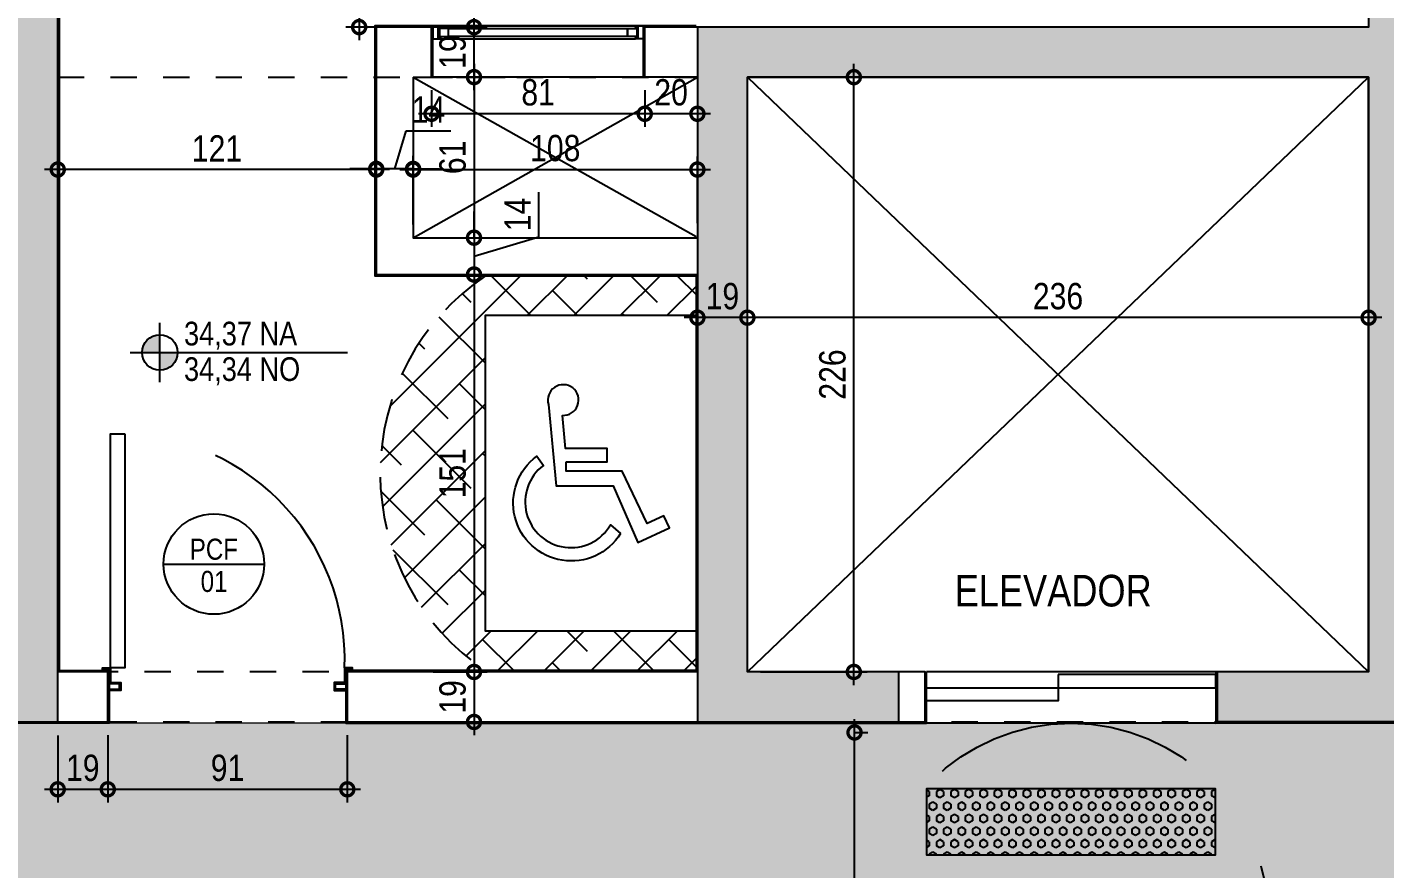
# Model space of a CAD drawing. Header units: metres. Extents: x -41 to 570, y -54 to 184.
# Drawn here: x -5.1 to 0.06, y -3.01 to 0.19 of the extents above; entities that cross this region are included whole.
import ezdxf
from ezdxf.enums import TextEntityAlignment as Align

# ---------------------------------------------------------------- set-up
doc = ezdxf.new("R2010")
doc.units = ezdxf.units.M
doc.linetypes.add('CIRCULAÇAO VERTICAL EMBASAMENTO$0$DASHEDX2', pattern=[1.5, 1, -0.5])
doc.linetypes.add('DASHEDX2', pattern=[1.5, 1, -0.5])
for name, color, linetype in [('1', 232, 'DASHEDX2'), ('4', 2, 'Continuous'), ('ARQ-DIM', 2, 'Continuous'), ('ARQ-SIM', 1, 'Continuous'), ('ARQ-TXT', 2, 'Continuous'), ('CIRCULAÇAO VERTICAL EMBASAMENTO$0$ARQ-ALV ACAB', 4, 'Continuous'), ('CIRCULAÇAO VERTICAL EMBASAMENTO$0$ARQ-ALV OSSO', 5, 'Continuous'), ('CIRCULAÇAO VERTICAL EMBASAMENTO$0$ARQ-AUX1', 1, 'Continuous'), ('CIRCULAÇAO VERTICAL EMBASAMENTO$0$ARQ-CAX @ 1', 1, 'Continuous'), ('CIRCULAÇAO VERTICAL EMBASAMENTO$0$ARQ-HTC', 251, 'Continuous'), ('CIRCULAÇAO VERTICAL EMBASAMENTO$0$ARQ-PRJ', 7, 'CIRCULAÇAO VERTICAL EMBASAMENTO$0$DASHEDX2'), ('CIRCULAÇAO VERTICAL EMBASAMENTO$0$ARQ-SIM', 1, 'Continuous'), ('PUC$0$ARQ-ALV ACAB', 4, 'Continuous')]:
    doc.layers.add(name, color=color, linetype=linetype)
doc.layers.add('CIRCULAÇAO VERTICAL EMBASAMENTO$0$ARQ-FORRO', color=9, linetype='Continuous', lineweight=5)
doc.layers.add('PUC$0$ARQ-FORRO', color=9, linetype='Continuous', lineweight=5)
doc.styles.add('Adesa', font='ARIALN.TTF')
doc.dimstyles.new('ADESA 1-0050', dxfattribs={"dimtxt": 0.1, "dimasz": 0.1, "dimexe": 0.05, "dimexo": 0.05, "dimgap": 0.03, "dimtad": 1, "dimdec": 1, "dimlfac": 100, "dimzin": 12, "dimtxsty": 'Adesa', "dimblk": 'DOTSMALL', "dimcen": 1, "dimdle": 0.05, "dimclrd": 1, "dimclre": 1, "dimclrt": 256, "dimazin": 3, "dimtm": 1e-09, "dimtfac": 1, "dimtdec": 1, "dimtmove": 1, "dimatfit": 0, "dimldrblk": 'DOTSMALL', "dimfxl": 0.8, "dimtvp": 2, "dimtolj": 1, "dimtzin": 0, "dimarcsym": 0})

# ---------------------------------------------------------------- blocks, each defined once
blk = doc.blocks.new('PUC$0$forro area comum')
at = {"layer": 'PUC$0$ARQ-FORRO'}
h = blk.add_hatch(color=256, dxfattribs=at)
h.dxf.hatch_style = 1
h.paths.add_polyline_path([(11.6882, 2.455), (11.6882, 2.0562), (14.5982, 2.0547), (14.5982, 2.455), (22.4606, 2.455), (22.4606, 2.0562), (25.295, 2.056), (25.295, 2.4552), (26.4562, 2.4546), (26.4563, 3.9549), (5.17, 3.9599), (5.0963, 3.9584), (3.8246, 3.96), (3.825, 9.24), (2.3202, 9.2404), (2.3201, 3.955), (-1.06, 3.955), (-1.06, 4.3049), (-0.355, 4.305), (-0.355, 4.5591), (-0.2032, 4.5606), (-0.2032, 8.4256), (-4.865, 8.4256), (-4.865, 4.9649), (-4.6551, 4.9649), (-4.655, 4.1049), (-3.945, 4.1049), (-3.945, 3.9549), (-11.1863, 3.9549), (-11.1863, 2.455), (-10.025, 2.455), (-10.025, 2.0558), (-7.1264, 2.0558), (-7.1264, 2.455)])
at = {"layer": 'PUC$0$ARQ-FORRO', "elevation": 0}
blk.add_lwpolyline([(5.0963, 3.9584), (3.8246, 3.96), (3.825, 9.24), (2.3202, 9.2404), (2.3201, 3.955), (-1.06, 3.955), (-1.06, 4.3049), (-0.355, 4.305), (-0.355, 4.5591), (-0.2032, 4.5606), (-0.2032, 8.4256), (-4.865, 8.4256), (-4.865, 4.9649), (-4.6551, 4.9649), (-4.655, 4.1049), (-3.945, 4.1049), (-3.945, 3.9549), (-11.1863, 3.9549), (-11.1863, 2.455), (-10.025, 2.455), (-10.025, 2.0558), (-7.1264, 2.0558), (-7.1264, 2.455), (11.6882, 2.455)], dxfattribs=at)
blk = doc.blocks.new('*U2135')
at = {"layer": 'CIRCULAÇAO VERTICAL EMBASAMENTO$0$ARQ-HTC'}
h = blk.add_hatch(dxfattribs=at)
h.set_pattern_fill('ANSI38', color=256, angle=90)
h.set_pattern_definition([(135, (28.00371, -133.90091), (-0.08838835, -0.08838835), []), (225, (28.00371, -133.90091), (-0.08838835, -0.26516504), [0.3125, -0.1875])])
h.paths.add_polyline_path([(-0.15, 0.8), (-0.15, 0), (0, 0), (0, 0.8), (1.2, 0.8), (1.2, 0), (1.35, 0), (1.35, 0.8, 0.533333)])
at = {"color": 7, "linetype": 'CIRCULAÇAO VERTICAL EMBASAMENTO$0$DASHEDX2', "ltscale": 0.2}
blk.add_lwpolyline([(1.35, 0.8), (1.35, 0), (-0.15, 0), (-0.15, 0.8, -0.533333)], format="xyb", close=True, dxfattribs=at)
at = {"flags": 128}
blk.add_lwpolyline([(0, 0), (0, 0.8), (1.2, 0.8), (1.2, 0)], close=True, dxfattribs=at)
for points in [[(0.3708, 0.2869, -1.21092), (0.6645, 0.605), (0.63, 0.5799, 1.220785), (0.4034, 0.3251)], [(0.6428, 0.493), (0.6428, 0.3378), (0.6946, 0.3378), (0.6946, 0.4964), (0.8198, 0.5078, 3.158623), (0.8613, 0.5607), (0.5527, 0.5315), (0.5527, 0.3144), (0.3374, 0.2209), (0.3925, 0.1007), (0.4376, 0.1222), (0.4087, 0.1854), (0.6078, 0.281), (0.6078, 0.493)]]:
    blk.add_lwpolyline(points, format="xyb", close=True, dxfattribs=at)
blk = doc.blocks.new('*U2136')
for points in [[(-0.91, -0.09), (-0.915, -0.09), (-0.915, -0.1), (-0.885, -0.1), (-0.885, -0.045), (-0.845, -0.045), (-0.845, -0.015), (-0.89, -0.015), (-0.89, -0.02), (-0.85, -0.02), (-0.85, -0.04), (-0.89, -0.04), (-0.89, -0.095), (-0.91, -0.095), (-0.91, -0.09)], [(0.03, -0.09), (0.035, -0.09), (0.035, -0.1), (0.005, -0.1), (0.005, -0.045), (-0.035, -0.045), (-0.035, -0.015), (0.01, -0.015), (0.01, -0.02), (-0.03, -0.02), (-0.03, -0.04), (0.01, -0.04), (0.01, -0.095), (0.03, -0.095), (0.03, -0.09)]]:
    blk.add_lwpolyline(points)
blk.add_lwpolyline([(-0.05, -0.99), (-0.05, -0.1), (0.005, -0.1), (0.005, -0.99)], close=True)
at = {"layer": 'CIRCULAÇAO VERTICAL EMBASAMENTO$0$ARQ-PRJ'}
blk.add_arc((-0.026, -0.131), 0.8596, 177.9345, 272.0655, dxfattribs=at)
blk = doc.blocks.new('*U2145')
at = {"layer": 'CIRCULAÇAO VERTICAL EMBASAMENTO$0$ARQ-HTC'}
h = blk.add_hatch(dxfattribs=at)
h.set_pattern_fill('HEX', color=256, scale=0.5)
h.set_pattern_definition([(0, (0, 10.2387), (0, 2.7496307), [1.5875, -3.175]), (120, (0, 10.2387), (-2.38125, -1.3748153), [1.5875, -3.175]), (60, (1.5875, 10.2387), (-2.38125, 1.3748153), [1.5875, -3.175])])
h.paths.add_polyline_path([(1521.89, 743.99), (1546.89, 743.99), (1546.89, 753.99), (1546.89, 853.75), (1521.89, 853.75)])
at = {"color": 252}
blk.add_lwpolyline([(1546.89, 753.99), (1546.89, 743.99), (1521.89, 743.99), (1521.89, 853.75), (1546.89, 853.75), (1546.89, 753.99)], dxfattribs=at)
blk = doc.blocks.new('*U2147')
at = {"color": 0, "linetype": 'ByBlock', "ltscale": 0.5}
for points in [[(0.02, -0.045), (0.02, -0.045), (0.02, -0.045), (0.02, -0.045), (0.02, -0.045), (0.02, -0.045), (0.02, -0.045), (0.02, -0.045), (0.02, -0.045), (0.03, -0.045), (0.03, -0.05), (0, -0.05), (0, 0), (0.03, 0), (0.03, -0.005), (0.02, -0.005), (0.02, -0.045)], [(0.78, -0.045), (0.78, -0.045), (0.78, -0.045), (0.78, -0.045), (0.78, -0.045), (0.78, -0.045), (0.78, -0.045), (0.78, -0.045), (0.78, -0.045), (0.77, -0.045), (0.77, -0.05), (0.8, -0.05), (0.8, 0), (0.77, 0), (0.77, -0.005), (0.78, -0.005), (0.78, -0.045)], [(0.025, -0.01), (0.06, -0.01), (0.06, -0.04), (0.025, -0.04)], [(0.775, -0.01), (0.74, -0.01), (0.74, -0.04), (0.775, -0.04)]]:
    blk.add_lwpolyline(points, close=True, dxfattribs=at)
at = {"color": 8, "linetype": 'ByBlock', "ltscale": 0.5}
for points in [[(0.77, 0), (0.03, 0)], [(0.77, -0.05), (0.03, -0.05)]]:
    blk.add_lwpolyline(points, dxfattribs=at)
at = {"color": 7, "linetype": 'ByBlock', "ltscale": 0.5}
blk.add_lwpolyline([(0.74, -0.01), (0.74, -0.04), (0.06, -0.04), (0.06, -0.01)], close=True, dxfattribs=at)
blk = doc.blocks.new('CIRCULAÇAO VERTICAL EMBASAMENTO')
at = {"layer": 'CIRCULAÇAO VERTICAL EMBASAMENTO$0$ARQ-FORRO'}
h = blk.add_hatch(color=256, dxfattribs=at)
h.dxf.hatch_style = 1
h.paths.add_polyline_path([(-0.3501, 2.452), (5.5549, 2.4551), (5.555, 3.9601), (4.98, 3.96), (4.98, 4.4652), (3.8253, 4.4654), (3.8249, 9.235), (2.3249, 9.2351), (2.3249, 3.955), (-0.3501, 3.955)])
at = {"color": 7}
blk.add_lwpolyline([(2.7549, -0.0001), (3.5549, -0.0001)], dxfattribs=at)
at = {"layer": 'CIRCULAÇAO VERTICAL EMBASAMENTO$0$ARQ-ALV ACAB', "elevation": 0}
for points in [[(0.58, 2.26), (0.58, 2.455), (-0.35, 2.452)], [(2.5549, -0.195), (3.7749, -0.195), (3.775, 0.755), (2.555, 0.755), (2.555, 2.255), (3.885, 2.255), (3.8849, 2.455), (1.6799, 2.455), (1.6799, 2.26)], [(4.975, -2.1163), (4.9749, 2.255), (4.785, 2.255), (4.7849, 2.455), (5.2749, 2.455)], [(2.7499, -0.0001), (2.7549, -0.0001), (2.7549, -0.195)], [(3.5599, 0), (3.5549, 0), (3.5549, -0.195)]]:
    blk.add_lwpolyline(points, dxfattribs=at)
at = {"layer": 'CIRCULAÇAO VERTICAL EMBASAMENTO$0$ARQ-ALV OSSO', "elevation": 0}
for points in [[(-0.275, 2.45), (0.575, 2.45)], [(-0.075, -3), (5.17, -3), (5.1699, 2.45), (4.7899, 2.45), (4.79, 2.26), (4.98, 2.26), (4.98, -2.81), (0, -2.81), (0, -0.19), (2.5499, -0.19), (2.55, 2.26)], [(0.575, 2.45), (0.575, 2.26)], [(2.55, 2.26), (3.88, 2.26), (3.8799, 2.45), (2.6249, 2.45), (1.6849, 2.45), (1.6849, 2.26), (2.36, 2.26)], [(0, 2.26), (0, 0)], [(0, 2.26), (0.575, 2.26)], [(2.36, 2.26), (2.36, 0)], [(3.5599, -0.19), (3.7699, -0.19), (3.77, 0.75), (2.55, 0.75)], [(3.6299, 0), (3.63, 0.61), (2.55, 0.61)], [(0, 0), (2.36, 0)], [(2.7499, 0), (2.7499, -0.19)], [(3.5599, 0), (3.5599, -0.19)], [(2.5499, -0.19), (2.7499, -0.19)]]:
    blk.add_lwpolyline(points, dxfattribs=at)
at = {"layer": 'CIRCULAÇAO VERTICAL EMBASAMENTO$0$ARQ-ALV OSSO'}
for points in [[(2.5499, -0.0001), (2.7549, -0.0001)], [(3.6299, 0), (3.5599, 0)]]:
    blk.add_lwpolyline(points, dxfattribs=at)
at = {"layer": 'CIRCULAÇAO VERTICAL EMBASAMENTO$0$ARQ-AUX1'}
for p, q in [((0.58, 2.455, 0), (1.6799, 2.455, 0)), ((0.58, 2.26, 0), (1.6799, 2.26, 0))]:
    blk.add_line(p, q, dxfattribs=at)
at = {"layer": 'CIRCULAÇAO VERTICAL EMBASAMENTO$0$ARQ-AUX1', "elevation": 0}
for points in [[(1.18, 2.32), (1.18, 2.37), (1.6799, 2.37), (1.6798, 2.32)], [(1.18, 2.27), (1.18, 2.32), (0.58, 2.3199), (0.58, 2.2699)]]:
    blk.add_lwpolyline(points, close=True, dxfattribs=at)
at = {"layer": 'CIRCULAÇAO VERTICAL EMBASAMENTO$0$ARQ-FORRO', "elevation": 0}
blk.add_lwpolyline([(-0.3501, 2.452), (5.5549, 2.4551), (5.555, 3.9601), (4.98, 3.96), (4.98, 4.4652), (3.8253, 4.4654), (3.8249, 9.235), (2.3249, 9.2351), (2.3249, 3.955), (-0.3501, 3.955)], close=True, dxfattribs=at)
at = {"layer": 'CIRCULAÇAO VERTICAL EMBASAMENTO$0$ARQ-PRJ'}
blk.add_circle((1.13, 3.205, 0), 0.75, dxfattribs=at)
at = {"layer": 'CIRCULAÇAO VERTICAL EMBASAMENTO$0$ARQ-SIM', "elevation": 0}
for points in [[(2.36, 2.26), (0, 0)], [(2.36, 0), (0, 2.26)], [(3.63, 0.61), (2.5499, 0)], [(3.6299, 0), (2.555, 0.605)]]:
    blk.add_lwpolyline(points, dxfattribs=at)
at = {"color": 252, "xscale": -0.01000000000000001, "yscale": 0.01000000000000001, "zscale": 0.01000000000000001, "rotation": 270}
blk.add_blockref('*U2145', (-6.8577, -12.5142, 0), dxfattribs=at)
at = {"layer": 'CIRCULAÇAO VERTICAL EMBASAMENTO$0$ARQ-CAX @ 1'}
for name, p in [('*U2136', (4.775, 2.345, 0)), ('*U2147', (2.7549, -0.145, 0))]:
    blk.add_blockref(name, p, dxfattribs=at)
at = {"layer": 'CIRCULAÇAO VERTICAL EMBASAMENTO$0$ARQ-SIM', "rotation": 270.0000000647859}
blk.add_blockref('*U2135', (2.555, 2.105, 0), dxfattribs=at)
blk = doc.blocks.new('PUC')
at = {"layer": 'PUC$0$ARQ-ALV ACAB'}
blk.add_lwpolyline([(-4.6665, 2.455), (0.575, 2.455), (0.575, 2.4501)], dxfattribs=at)
blk.add_blockref('CIRCULAÇAO VERTICAL EMBASAMENTO', (0, 0), dxfattribs=at)
at = {"layer": 'PUC$0$ARQ-FORRO'}
blk.add_blockref('PUC$0$forro area comum', (0, 0), dxfattribs=at)
blk = doc.blocks.new('NipAcOs')
at = {"layer": 'ARQ-SIM'}
h = blk.add_hatch(color=256, dxfattribs=at)
h.dxf.hatch_style = 1
h.paths.add_polyline_path([(0, 0.15, 0.414214), (-0.15, 0), (0, 0)])
h.paths.add_polyline_path([(0.15, 0), (0, 0), (0, -0.15, 0.414214)])
for p, q in [((0, -0.25), (0, 0.25)), ((-0.25, 0), (0.15, 0)), ((0.15, 0), (1.583, 0))]:
    blk.add_line(p, q, dxfattribs=at)
blk.add_circle((0, 0), 0.15, dxfattribs=at)
at = {"style": 'Adesa'}
for p in [(0.204, 0.06), (0.204, -0.24)]:
    blk.add_attdef('000,00', p, '', height=0.2, dxfattribs=at)
blk = doc.blocks.new('TIPO COTA$0$Chamada_planta')
at = {"layer": 'ARQ-SIM'}
blk.add_line((-1.273, 0), (1.273, 0), dxfattribs=at)
blk.add_circle((0, 0), 1.273, dxfattribs=at)
at = {"layer": 'ARQ-SIM', "color": 2, "style": 'Adesa'}
for tag, p in [('NUMERO', (0, 0.234)), ('C.D.', (0, -0.272))]:
    blk.add_attdef(tag, text='', height=0.5, dxfattribs=at).set_placement(p, align=Align.MIDDLE_CENTER)
blk = doc.blocks.new('_DotSmall')
at = {"color": 0, "linetype": 'ByBlock', "const_width": 0.5}
blk.add_lwpolyline([(-0.0625, 0, 1), (0.0625, 0, 1)], format="xyb", close=True, dxfattribs=at)
blk = doc.blocks.new('*D1740')
at = {"layer": 'ARQ-DIM', "color": 1, "lineweight": -2, "transparency": 16777216}
for p, q in [((-1.953, -4.01), (-1.953, -2.44)), ((-1.9508, -2.49), (-1.903, -2.49)), ((-1.9508, -3.96), (-1.903, -3.96))]:
    blk.add_line(p, q, dxfattribs=at)
at = {"layer": 'Defpoints', "color": 0, "transparency": 16777216}
for p in [(-2.0008, -2.49, 0), (-1.953, -2.49), (-2.0008, -3.96, 0)]:
    blk.add_point(p, dxfattribs=at)
at = {"layer": 'ARQ-DIM', "color": 1, "lineweight": -2, "transparency": 16777216, "xscale": 0.1, "yscale": 0.1, "zscale": 0.1}
for p, rotation in [((-1.953, -2.49), 90), ((-1.953, -3.96), 270)]:
    blk.add_blockref('_DotSmall', p, dxfattribs=dict(at, rotation=rotation))
at = {"layer": 'ARQ-DIM', "transparency": 16777216, "insert": (-2.0332, -3.225), "char_height": 0.1, "attachment_point": 5, "rotation": 90, "style": 'Adesa'}
blk.add_mtext('\\A1;147', dxfattribs=at)
blk = doc.blocks.new('*D1761')
at = {"layer": 'ARQ-DIM', "color": 1, "lineweight": -2, "transparency": 16777216}
for p, q in [((-3.8349, 1.46), (-3.8349, 0.1401)), ((-3.2118, 1.41), (-3.8849, 1.41)), ((-3.365, 0.1901), (-3.8849, 0.1901))]:
    blk.add_line(p, q, dxfattribs=at)
at = {"layer": 'Defpoints', "color": 0, "transparency": 16777216}
for p in [(-3.1618, 1.41), (-3.8349, 0.1901), (-3.315, 0.1901, 0)]:
    blk.add_point(p, dxfattribs=at)
at = {"layer": 'ARQ-DIM', "color": 1, "lineweight": -2, "transparency": 16777216, "xscale": 0.1, "yscale": 0.1, "zscale": 0.1}
for p, rotation in [((-3.8349, 1.41), 90), ((-3.8349, 0.1901), 270)]:
    blk.add_blockref('_DotSmall', p, dxfattribs=dict(at, rotation=rotation))
at = {"layer": 'ARQ-DIM', "transparency": 16777216, "insert": (-3.9151, 0.8), "char_height": 0.1, "attachment_point": 5, "rotation": 90, "style": 'Adesa'}
blk.add_mtext('\\A1;122', dxfattribs=at)
blk = doc.blocks.new('*D1762')
at = {"layer": 'ARQ-DIM', "color": 1, "lineweight": -2, "transparency": 16777216}
for p, q in [((-1.9556, -2.31), (-1.9556, 0.05)), ((-2.31, 0), (-1.9056, 0)), ((-2.31, -2.26), (-1.9056, -2.26))]:
    blk.add_line(p, q, dxfattribs=at)
at = {"layer": 'Defpoints', "color": 0, "transparency": 16777216}
for p in [(-2.36, 0, 0), (-1.9556, 0), (-2.36, -2.26, 0)]:
    blk.add_point(p, dxfattribs=at)
at = {"layer": 'ARQ-DIM', "color": 1, "lineweight": -2, "transparency": 16777216, "xscale": 0.1, "yscale": 0.1, "zscale": 0.1}
for p, rotation in [((-1.9556, 0), 90), ((-1.9556, -2.26), 270)]:
    blk.add_blockref('_DotSmall', p, dxfattribs=dict(at, rotation=rotation))
at = {"layer": 'ARQ-DIM', "transparency": 16777216, "insert": (-2.0366, -1.13), "char_height": 0.1, "attachment_point": 5, "rotation": 90, "style": 'Adesa'}
blk.add_mtext('\\A1;226', dxfattribs=at)
blk = doc.blocks.new('*D1763')
at = {"layer": 'ARQ-DIM', "color": 1, "lineweight": -2, "transparency": 16777216}
for p, q in [((-2.36, -1.1199), (-2.36, -0.8638)), ((0, -1.0449), (0, -0.8638)), ((0.05, -0.9138), (-2.41, -0.9138))]:
    blk.add_line(p, q, dxfattribs=at)
at = {"layer": 'Defpoints', "color": 0, "transparency": 16777216}
for p in [(-2.36, -0.9138), (0, -1.0949), (-2.36, -1.1699)]:
    blk.add_point(p, dxfattribs=at)
at = {"layer": 'ARQ-DIM', "color": 1, "lineweight": -2, "transparency": 16777216, "xscale": 0.1, "yscale": 0.1, "zscale": 0.1, "rotation": 180}
blk.add_blockref('_DotSmall', (-2.36, -0.9138), dxfattribs=at)
at = {"layer": 'ARQ-DIM', "color": 1, "lineweight": -2, "transparency": 16777216, "xscale": 0.1, "yscale": 0.1, "zscale": 0.1}
blk.add_blockref('_DotSmall', (0, -0.9138), dxfattribs=at)
at = {"layer": 'ARQ-DIM', "transparency": 16777216, "insert": (-1.18, -0.8327), "char_height": 0.1, "attachment_point": 5, "style": 'Adesa'}
blk.add_mtext('\\A1;236', dxfattribs=at)
blk = doc.blocks.new('*D1764')
at = {"layer": 'ARQ-DIM', "color": 1, "lineweight": -2, "transparency": 16777216}
for p, q in [((-2.5499, -0.9699), (-2.5499, -0.8638)), ((-2.36, -0.8767), (-2.36, -0.8638)), ((-2.31, -0.9138), (-2.5999, -0.9138))]:
    blk.add_line(p, q, dxfattribs=at)
at = {"layer": 'Defpoints', "color": 0, "transparency": 16777216}
for p in [(-2.5499, -0.9138), (-2.36, -0.9267), (-2.5499, -1.0199, 0)]:
    blk.add_point(p, dxfattribs=at)
at = {"layer": 'ARQ-DIM', "color": 1, "lineweight": -2, "transparency": 16777216, "xscale": 0.1, "yscale": 0.1, "zscale": 0.1, "rotation": 180}
blk.add_blockref('_DotSmall', (-2.5499, -0.9138), dxfattribs=at)
at = {"layer": 'ARQ-DIM', "color": 1, "lineweight": -2, "transparency": 16777216, "xscale": 0.1, "yscale": 0.1, "zscale": 0.1}
blk.add_blockref('_DotSmall', (-2.36, -0.9138), dxfattribs=at)
at = {"layer": 'ARQ-DIM', "transparency": 16777216, "insert": (-2.455, -0.8327), "char_height": 0.1, "attachment_point": 5, "style": 'Adesa'}
blk.add_mtext('\\A1;19', dxfattribs=at)
blk = doc.blocks.new('*D1765')
at = {"layer": 'ARQ-DIM', "color": 1, "lineweight": -2, "transparency": 16777216}
for p, q in [((-3.3986, -0.0498), (-3.3986, 0.24)), ((-3.4655, 0.19), (-3.3486, 0.19)), ((-3.4655, 0.0002), (-3.3486, 0.0002))]:
    blk.add_line(p, q, dxfattribs=at)
at = {"layer": 'Defpoints', "color": 0, "transparency": 16777216}
for p in [(-3.5155, 0.19, 0), (-3.3986, 0.19), (-3.5155, 0.0002, 0)]:
    blk.add_point(p, dxfattribs=at)
at = {"layer": 'ARQ-DIM', "color": 1, "lineweight": -2, "transparency": 16777216, "xscale": 0.1, "yscale": 0.1, "zscale": 0.1}
for p, rotation in [((-3.3986, 0.19), 90), ((-3.3986, 0.0002), 270)]:
    blk.add_blockref('_DotSmall', p, dxfattribs=dict(at, rotation=rotation))
at = {"layer": 'ARQ-DIM', "transparency": 16777216, "insert": (-3.4796, 0.0951), "char_height": 0.1, "attachment_point": 5, "rotation": 90, "style": 'Adesa'}
blk.add_mtext('\\A1;19', dxfattribs=at)
blk = doc.blocks.new('*D1766')
at = {"layer": 'ARQ-DIM', "color": 1, "lineweight": -2, "transparency": 16777216}
for p, q in [((-4.98, -2.5013), (-4.98, -2.756)), ((-4.7899, -2.5), (-4.7899, -2.756)), ((-5.03, -2.706), (-4.7399, -2.706))]:
    blk.add_line(p, q, dxfattribs=at)
at = {"layer": 'Defpoints', "color": 0, "transparency": 16777216}
for p in [(-4.98, -2.4513, 0), (-4.7899, -2.45, 0), (-4.7899, -2.706)]:
    blk.add_point(p, dxfattribs=at)
at = {"layer": 'ARQ-DIM', "color": 1, "lineweight": -2, "transparency": 16777216, "xscale": 0.1, "yscale": 0.1, "zscale": 0.1, "rotation": 180}
blk.add_blockref('_DotSmall', (-4.98, -2.706), dxfattribs=at)
at = {"layer": 'ARQ-DIM', "color": 1, "lineweight": -2, "transparency": 16777216, "xscale": 0.1, "yscale": 0.1, "zscale": 0.1}
blk.add_blockref('_DotSmall', (-4.7899, -2.706), dxfattribs=at)
at = {"layer": 'ARQ-DIM', "transparency": 16777216, "insert": (-4.8849, -2.625), "char_height": 0.1, "attachment_point": 5, "style": 'Adesa'}
blk.add_mtext('\\A1;19', dxfattribs=at)
blk = doc.blocks.new('*D1767')
at = {"layer": 'ARQ-DIM', "color": 1, "lineweight": -2, "transparency": 16777216}
for p, q in [((-4.7899, -2.5), (-4.7899, -2.756)), ((-3.8799, -2.5), (-3.8799, -2.756)), ((-4.8399, -2.706), (-3.8299, -2.706))]:
    blk.add_line(p, q, dxfattribs=at)
at = {"layer": 'Defpoints', "color": 0, "transparency": 16777216}
for p in [(-4.7899, -2.45, 0), (-3.8799, -2.45, 0), (-3.8799, -2.706)]:
    blk.add_point(p, dxfattribs=at)
at = {"layer": 'ARQ-DIM', "color": 1, "lineweight": -2, "transparency": 16777216, "xscale": 0.1, "yscale": 0.1, "zscale": 0.1, "rotation": 180}
blk.add_blockref('_DotSmall', (-4.7899, -2.706), dxfattribs=at)
at = {"layer": 'ARQ-DIM', "color": 1, "lineweight": -2, "transparency": 16777216, "xscale": 0.1, "yscale": 0.1, "zscale": 0.1}
blk.add_blockref('_DotSmall', (-3.8799, -2.706), dxfattribs=at)
at = {"layer": 'ARQ-DIM', "transparency": 16777216, "insert": (-4.3349, -2.625), "char_height": 0.1, "attachment_point": 5, "style": 'Adesa'}
blk.add_mtext('\\A1;91', dxfattribs=at)
blk = doc.blocks.new('*D1781')
at = {"layer": 'ARQ-DIM', "color": 1, "lineweight": -2, "transparency": 16777216}
for p, q in [((-3.63, -0.56), (-3.63, -0.3011)), ((-2.55, -0.555), (-2.55, -0.3011)), ((-3.68, -0.3511), (-2.5, -0.3511))]:
    blk.add_line(p, q, dxfattribs=at)
at = {"layer": 'Defpoints', "color": 0, "transparency": 16777216}
for p in [(-2.55, -0.3511), (-3.63, -0.61, 0), (-2.55, -0.605, 0)]:
    blk.add_point(p, dxfattribs=at)
at = {"layer": 'ARQ-DIM', "color": 1, "lineweight": -2, "transparency": 16777216, "xscale": 0.1, "yscale": 0.1, "zscale": 0.1, "rotation": 180}
blk.add_blockref('_DotSmall', (-3.63, -0.3511), dxfattribs=at)
at = {"layer": 'ARQ-DIM', "color": 1, "lineweight": -2, "transparency": 16777216, "xscale": 0.1, "yscale": 0.1, "zscale": 0.1}
blk.add_blockref('_DotSmall', (-2.55, -0.3511), dxfattribs=at)
at = {"layer": 'ARQ-DIM', "transparency": 16777216, "insert": (-3.09, -0.27), "char_height": 0.1, "attachment_point": 5, "style": 'Adesa'}
blk.add_mtext('\\A1;108', dxfattribs=at)
blk = doc.blocks.new('*D1782')
at = {"layer": 'ARQ-DIM', "color": 1, "lineweight": -2, "transparency": 16777216}
for p, q in [((-3.7, -0.3486), (-3.6564, -0.2034)), ((-3.6564, -0.2034), (-3.4869, -0.2034)), ((-3.77, -0.56), (-3.77, -0.2986)), ((-3.63, -0.56), (-3.63, -0.2986)), ((-3.77, -0.3486), (-3.87, -0.3486)), ((-3.63, -0.3486), (-3.77, -0.3486)), ((-3.63, -0.3486), (-3.77, -0.3486)), ((-3.63, -0.3486), (-3.53, -0.3486))]:
    blk.add_line(p, q, dxfattribs=at)
at = {"layer": 'Defpoints', "color": 0, "transparency": 16777216}
for p in [(-3.77, -0.3486), (-3.77, -0.61, 0), (-3.63, -0.61, 0)]:
    blk.add_point(p, dxfattribs=at)
at = {"layer": 'ARQ-DIM', "color": 1, "lineweight": -2, "transparency": 16777216, "xscale": 0.1, "yscale": 0.1, "zscale": 0.1}
blk.add_blockref('_DotSmall', (-3.77, -0.3486), dxfattribs=at)
at = {"layer": 'ARQ-DIM', "color": 1, "lineweight": -2, "transparency": 16777216, "xscale": 0.1, "yscale": 0.1, "zscale": 0.1, "rotation": 180}
blk.add_blockref('_DotSmall', (-3.63, -0.3486), dxfattribs=at)
at = {"layer": 'ARQ-DIM', "transparency": 16777216, "insert": (-3.5717, -0.1232), "char_height": 0.1, "attachment_point": 5, "style": 'Adesa'}
blk.add_mtext('\\A1;14', dxfattribs=at)
blk = doc.blocks.new('*D1783')
at = {"layer": 'ARQ-DIM', "color": 1, "lineweight": -2, "transparency": 16777216}
for p, q in [((-4.98, -0.5625), (-4.98, -0.3011)), ((-3.77, -0.56), (-3.77, -0.3011)), ((-3.72, -0.3511), (-5.03, -0.3511))]:
    blk.add_line(p, q, dxfattribs=at)
at = {"layer": 'Defpoints', "color": 0, "transparency": 16777216}
for p in [(-4.98, -0.3511), (-4.98, -0.6125, 0), (-3.77, -0.61, 0)]:
    blk.add_point(p, dxfattribs=at)
at = {"layer": 'ARQ-DIM', "color": 1, "lineweight": -2, "transparency": 16777216, "xscale": 0.1, "yscale": 0.1, "zscale": 0.1, "rotation": 180}
blk.add_blockref('_DotSmall', (-4.98, -0.3511), dxfattribs=at)
at = {"layer": 'ARQ-DIM', "color": 1, "lineweight": -2, "transparency": 16777216, "xscale": 0.1, "yscale": 0.1, "zscale": 0.1}
blk.add_blockref('_DotSmall', (-3.77, -0.3511), dxfattribs=at)
at = {"layer": 'ARQ-DIM', "transparency": 16777216, "insert": (-4.375, -0.2709), "char_height": 0.1, "attachment_point": 5, "style": 'Adesa'}
blk.add_mtext('\\A1;121', dxfattribs=at)
blk = doc.blocks.new('*D1784')
at = {"layer": 'ARQ-DIM', "color": 1, "lineweight": -2, "transparency": 16777216}
for p, q in [((-3.4655, 0.0002), (-3.3486, 0.0002)), ((-3.3986, 0.0502), (-3.3986, -0.66)), ((-3.58, -0.61), (-3.3486, -0.61))]:
    blk.add_line(p, q, dxfattribs=at)
at = {"layer": 'Defpoints', "color": 0, "transparency": 16777216}
for p in [(-3.5155, 0.0002, 0), (-3.63, -0.61, 0), (-3.3986, -0.61)]:
    blk.add_point(p, dxfattribs=at)
at = {"layer": 'ARQ-DIM', "color": 1, "lineweight": -2, "transparency": 16777216, "xscale": 0.1, "yscale": 0.1, "zscale": 0.1}
for p, rotation in [((-3.3986, 0.0002), 90), ((-3.3986, -0.61), 270)]:
    blk.add_blockref('_DotSmall', p, dxfattribs=dict(at, rotation=rotation))
at = {"layer": 'ARQ-DIM', "transparency": 16777216, "insert": (-3.4796, -0.3049), "char_height": 0.1, "attachment_point": 5, "rotation": 90, "style": 'Adesa'}
blk.add_mtext('\\A1;61', dxfattribs=at)
blk = doc.blocks.new('*D1785')
at = {"layer": 'ARQ-DIM', "color": 1, "lineweight": -2, "transparency": 16777216}
for p, q in [((-3.1529, -0.6063), (-3.1529, -0.4368)), ((-3.3986, -0.61), (-3.3986, -0.51)), ((-3.58, -0.61), (-3.3486, -0.61)), ((-3.3986, -0.68), (-3.1529, -0.6063)), ((-3.3986, -0.61), (-3.3986, -0.75)), ((-3.3986, -0.61), (-3.3986, -0.75)), ((-3.6175, -0.75), (-3.3486, -0.75)), ((-3.3986, -0.75), (-3.3986, -0.85))]:
    blk.add_line(p, q, dxfattribs=at)
at = {"layer": 'Defpoints', "color": 0, "transparency": 16777216}
for p in [(-3.63, -0.61, 0), (-3.6675, -0.75, 0), (-3.3986, -0.75)]:
    blk.add_point(p, dxfattribs=at)
at = {"layer": 'ARQ-DIM', "color": 1, "lineweight": -2, "transparency": 16777216, "xscale": 0.1, "yscale": 0.1, "zscale": 0.1}
for p, rotation in [((-3.3986, -0.61), 270), ((-3.3986, -0.75), 90)]:
    blk.add_blockref('_DotSmall', p, dxfattribs=dict(at, rotation=rotation))
at = {"layer": 'ARQ-DIM', "transparency": 16777216, "insert": (-3.2331, -0.5216), "char_height": 0.1, "attachment_point": 5, "rotation": 90, "style": 'Adesa'}
blk.add_mtext('\\A1;14', dxfattribs=at)
blk = doc.blocks.new('*D1786')
at = {"layer": 'ARQ-DIM', "color": 1, "lineweight": -2, "transparency": 16777216}
for p, q in [((-3.3986, -0.7), (-3.3986, -2.31)), ((-3.6175, -0.75), (-3.3486, -0.75)), ((-3.5535, -2.26), (-3.3486, -2.26))]:
    blk.add_line(p, q, dxfattribs=at)
at = {"layer": 'Defpoints', "color": 0, "transparency": 16777216}
for p in [(-3.6675, -0.75, 0), (-3.6035, -2.26, 0), (-3.3986, -2.26)]:
    blk.add_point(p, dxfattribs=at)
at = {"layer": 'ARQ-DIM', "color": 1, "lineweight": -2, "transparency": 16777216, "xscale": 0.1, "yscale": 0.1, "zscale": 0.1}
for p, rotation in [((-3.3986, -0.75), 90), ((-3.3986, -2.26), 270)]:
    blk.add_blockref('_DotSmall', p, dxfattribs=dict(at, rotation=rotation))
at = {"layer": 'ARQ-DIM', "transparency": 16777216, "insert": (-3.4796, -1.505), "char_height": 0.1, "attachment_point": 5, "rotation": 90, "style": 'Adesa'}
blk.add_mtext('\\A1;151', dxfattribs=at)
blk = doc.blocks.new('*D1792')
at = {"layer": 'ARQ-DIM', "color": 1, "lineweight": -2, "transparency": 16777216}
for p, q in [((-3.3986, -2.21), (-3.3986, -2.5)), ((-3.396, -2.26), (-3.3486, -2.26)), ((-3.396, -2.45), (-3.3486, -2.45))]:
    blk.add_line(p, q, dxfattribs=at)
at = {"layer": 'Defpoints', "color": 0, "transparency": 16777216}
for p in [(-3.446, -2.26, 0), (-3.446, -2.45, 0), (-3.3986, -2.45)]:
    blk.add_point(p, dxfattribs=at)
at = {"layer": 'ARQ-DIM', "color": 1, "lineweight": -2, "transparency": 16777216, "xscale": 0.1, "yscale": 0.1, "zscale": 0.1}
for p, rotation in [((-3.3986, -2.26), 90), ((-3.3986, -2.45), 270)]:
    blk.add_blockref('_DotSmall', p, dxfattribs=dict(at, rotation=rotation))
at = {"layer": 'ARQ-DIM', "transparency": 16777216, "insert": (-3.4796, -2.355), "char_height": 0.1, "attachment_point": 5, "rotation": 90, "style": 'Adesa'}
blk.add_mtext('\\A1;19', dxfattribs=at)
blk = doc.blocks.new('*D1830')
at = {"layer": 'ARQ-DIM', "color": 1, "lineweight": -2, "transparency": 16777216}
for p, q in [((-2.7499, -0.0499), (-2.7499, -0.1892)), ((-2.55, -0.0499), (-2.55, -0.1892)), ((-2.5, -0.1392), (-2.7999, -0.1392))]:
    blk.add_line(p, q, dxfattribs=at)
at = {"layer": 'Defpoints', "color": 0, "transparency": 16777216}
for p in [(-2.7499, 0.0001, 0), (-2.55, 0.0001), (-2.7499, -0.1392)]:
    blk.add_point(p, dxfattribs=at)
at = {"layer": 'ARQ-DIM', "color": 1, "lineweight": -2, "transparency": 16777216, "xscale": 0.1, "yscale": 0.1, "zscale": 0.1, "rotation": 180}
blk.add_blockref('_DotSmall', (-2.7499, -0.1392), dxfattribs=at)
at = {"layer": 'ARQ-DIM', "color": 1, "lineweight": -2, "transparency": 16777216, "xscale": 0.1, "yscale": 0.1, "zscale": 0.1}
blk.add_blockref('_DotSmall', (-2.55, -0.1392), dxfattribs=at)
at = {"layer": 'ARQ-DIM', "transparency": 16777216, "insert": (-2.65, -0.0582), "char_height": 0.1, "attachment_point": 5, "style": 'Adesa'}
blk.add_mtext('\\A1;20', dxfattribs=at)
blk = doc.blocks.new('*D1831')
at = {"layer": 'ARQ-DIM', "color": 1, "lineweight": -2, "transparency": 16777216}
for p, q in [((-3.5599, -0.05), (-3.5599, -0.1892)), ((-2.7499, -0.0499), (-2.7499, -0.1892)), ((-2.6999, -0.1392), (-3.6099, -0.1392))]:
    blk.add_line(p, q, dxfattribs=at)
at = {"layer": 'Defpoints', "color": 0, "transparency": 16777216}
for p in [(-3.5599, 0, 0), (-2.7499, 0.0001, 0), (-3.5599, -0.1392)]:
    blk.add_point(p, dxfattribs=at)
at = {"layer": 'ARQ-DIM', "color": 1, "lineweight": -2, "transparency": 16777216, "xscale": 0.1, "yscale": 0.1, "zscale": 0.1, "rotation": 180}
blk.add_blockref('_DotSmall', (-3.5599, -0.1392), dxfattribs=at)
at = {"layer": 'ARQ-DIM', "color": 1, "lineweight": -2, "transparency": 16777216, "xscale": 0.1, "yscale": 0.1, "zscale": 0.1}
blk.add_blockref('_DotSmall', (-2.7499, -0.1392), dxfattribs=at)
at = {"layer": 'ARQ-DIM', "transparency": 16777216, "insert": (-3.1549, -0.0582), "char_height": 0.1, "attachment_point": 5, "style": 'Adesa'}
blk.add_mtext('\\A1;81', dxfattribs=at)
blk = doc.blocks.new('est-lo-08-6sa-r00')
at = {"layer": '4'}
h = blk.add_hatch(color=8, dxfattribs=at)
h.dxf.hatch_style = 1
h.paths.add_polyline_path([(72.453596, -775.948263), (89.987707, -768.630138), (31.827874, -629.280097), (14.293763, -636.598222)], flags=17)
h.paths.add_polyline_path([(-113.904934, -1069.376461), (37.44213, -1006.209491), (30.123852, -988.675012), (-103.689101, -1044.523858), (-278.930329, -624.648636), (-286.248454, -607.114525), (-286.248475, -607.114534), (-307.05579, -557.260535), (-324.58988, -564.57865)])
h.paths.add_polyline_path([(-3206.956631, -1758.910157), (-3258.953832, -1634.325684), (-3291.25351, -1647.80644), (-3239.256309, -1772.390913)])
h.paths.add_polyline_path([(-2993.189754, -2271.092218), (-3020.151167, -2206.492821), (-3034.916841, -2212.655496), (-3140.452498, -1959.793707), (-3125.686931, -1953.631076), (-3148.796798, -1898.260198), (-3181.096477, -1911.740954), (-3025.489432, -2284.572974)])
h.paths.add_polyline_path([(-2947.092821, -1013.293024), (-2914.793142, -999.812268), (-2953.309588, -907.527473), (-2985.609266, -921.008229)])
h.paths.add_polyline_path([(-2727.356492, -1539.777801), (-2695.056814, -1526.297045), (-2733.573259, -1434.01225), (-2765.872938, -1447.493006)])
h.paths.add_polyline_path([(2122.48851, 465.414809), (2070.491309, 589.999283), (2038.191631, 576.518527), (2090.188832, 451.934053)])
h.paths.add_polyline_path([(2012.331384, 729.349548), (1857.495359, 1100.334221), (1825.19568, 1086.853465), (1852.1572, 1022.254111), (1866.922767, 1028.416743), (1971.687405, 777.4023), (1956.921838, 771.239669), (1980.031705, 715.868792)])
h.paths.add_polyline_path([(2336.253806, -46.763456), (2180.644029, 326.07511), (2148.34435, 312.594354), (2171.454218, 257.223477), (2186.219785, 263.386109), (2291.758175, 10.517772), (2276.992608, 4.355141), (2303.954128, -60.244212)])
h.paths.add_polyline_path([(-385.517235, -426.387329), (-595.433068, 76.567703), (-627.732746, 63.086948), (-600.771226, -1.512406), (-586.005659, 4.650226), (-426.161214, -378.334576), (-440.926781, -384.497208), (-417.816914, -439.868085)])
h.paths.add_polyline_path([(-83.249658, 290.335142), (-592.661728, 77.724364), (-382.747194, -425.227558), (-365.213083, -417.909434), (-567.809492, 67.508377), (-108.231212, 259.320275), (-7.318125, 17.534111), (-242.644353, -80.682824), (-140.96112, -324.314257), (-70.363251, -294.849176), (-77.681376, -277.315065), (-130.745133, -299.462021), (-217.792117, -90.898811), (0, 0), (87.04691, -208.563033), (33.983152, -230.709989), (41.301277, -248.2441), (126.664713, -212.616388), (103.554846, -157.245511), (88.789278, -163.408142), (-71.053705, 219.573157), (-56.288138, 225.735788)])
h.paths.add_polyline_path([(395.505667, -856.765828), (368.544148, -792.166475), (353.77858, -798.329106), (193.165052, -413.501599), (207.93062, -407.338968), (184.820752, -351.968091), (-61.579651, -454.806999), (-28.452664, -534.169213), (-10.918528, -526.85106), (-36.727415, -465.022986), (159.839199, -382.982958), (355.887864, -852.712473), (159.32125, -934.752501), (132.748402, -871.073625), (115.214297, -878.391765), (141.787139, -942.070626), (123.33018, -949.773915), (130.648305, -967.308026)])
h.paths.add_polyline_path([(-2506.849069, -2068.110104), (-2474.549391, -2054.629348), (-2513.065836, -1962.344553), (-2545.365515, -1975.825309)])
h.paths.add_polyline_path([(-2448.754924, -805.304224), (-2411.841008, -789.897642), (-2450.357453, -697.612846), (-2487.27137, -713.019428)])
h.paths.add_polyline_path([(-2277.356152, -1215.972989), (-2240.442235, -1200.566407), (-2278.958681, -1108.281611), (-2315.872597, -1123.688193)])
h.paths.add_polyline_path([(-2180.680405, -1447.606534), (-2143.766489, -1432.199951), (-2182.282934, -1339.915156), (-2219.196851, -1355.321738)])
h.paths.add_polyline_path([(-2008.511897, -1860.11957), (-1971.59798, -1844.712987), (-2010.114425, -1752.428192), (-2047.028342, -1767.834774)])
h.paths.add_polyline_path([(-1950.417031, -597.315415), (-1918.117353, -583.834659), (-1956.633798, -491.549864), (-1988.933477, -505.03062)])
h.paths.add_polyline_path([(-1779.018259, -1007.98418), (-1746.71858, -994.503424), (-1785.235026, -902.218629), (-1817.534704, -915.699385)])
h.paths.add_polyline_path([(-1682.342513, -1239.617725), (-1650.042834, -1226.136969), (-1688.559279, -1133.852174), (-1720.858958, -1147.33293)])
h.paths.add_polyline_path([(-1510.174004, -1652.130761), (-1477.874325, -1638.650005), (-1516.390771, -1546.36521), (-1548.690449, -1559.845966)])
h.paths.add_polyline_path([(-1456.693377, -391.252433), (-1424.393698, -377.771677), (-1462.910144, -285.486882), (-1495.209822, -298.967638)])
h.paths.add_polyline_path([(-1285.294604, -801.921198), (-1252.994926, -788.440442), (-1291.511371, -696.155647), (-1323.811049, -709.636403)])
h.paths.add_polyline_path([(-1188.618858, -1033.554743), (-1156.319179, -1020.073987), (-1194.835625, -927.789192), (-1227.135303, -941.269948)])
h.paths.add_polyline_path([(-1016.450349, -1446.067779), (-984.15067, -1432.587023), (-1022.667116, -1340.302228), (-1054.966794, -1353.782984)])
h.paths.add_polyline_path([(-962.969722, -185.189451), (-930.670043, -171.708695), (-969.186489, -79.4239), (-1001.486167, -92.904656)])
h.paths.add_polyline_path([(-791.570949, -595.858216), (-759.271271, -582.37746), (-797.787716, -490.092665), (-830.087394, -503.573421)])
h.paths.add_polyline_path([(-694.895203, -827.491761), (-662.595524, -814.011005), (-701.11197, -721.72621), (-733.411648, -735.206966)])
h.paths.add_polyline_path([(-522.726694, -1240.004797), (-490.427016, -1226.524041), (-528.943461, -1134.239246), (-561.243139, -1147.720002)])
h.paths.add_polyline_path([(1351.53574, 780.804163), (1383.835419, 794.284919), (1345.318973, 886.569714), (1313.019295, 873.088958)])
h.paths.add_polyline_path([(353.014255, 364.056225), (385.313934, 377.536981), (346.797488, 469.821776), (314.49781, 456.341021)])
h.paths.add_polyline_path([(848.583606, 570.889536), (885.497522, 586.296119), (846.981077, 678.580914), (810.067161, 663.174332)])
h.paths.add_polyline_path([(524.412013, -46.610109), (556.711692, -33.129353), (518.195247, 59.155442), (485.895568, 45.674686)])
h.paths.add_polyline_path([(1019.981364, 160.223202), (1056.895281, 175.629784), (1018.378835, 267.91458), (981.464919, 252.507997)])
h.paths.add_polyline_path([(621.088297, -278.244942), (653.387976, -264.764186), (614.87153, -172.479391), (582.571852, -185.960147)])
h.paths.add_polyline_path([(1116.657648, -71.411631), (1153.571565, -56.005049), (1115.055119, 36.279746), (1078.141203, 20.873164)])
h.paths.add_polyline_path([(1571.272069, 254.319386), (1603.571747, 267.800142), (1565.055302, 360.084937), (1532.755624, 346.604181)])
h.paths.add_polyline_path([(793.256806, -690.757979), (825.556485, -677.277223), (787.040039, -584.992428), (754.740361, -598.473183)])
h.paths.add_polyline_path([(1288.825976, -483.924234), (1325.739893, -468.517652), (1287.223447, -376.232856), (1250.309531, -391.639439)])
h.paths.add_polyline_path([(1791.777927, -274.009167), (1824.077605, -260.528411), (1785.56116, -168.243616), (1753.261481, -181.724371)])
h.paths.add_polyline_path([(-3349.413449, -1508.456443), (-3317.113664, -1494.975643), (-3340.223531, -1439.604766), (-3354.989097, -1445.767396), (-3459.75382, -1194.75275), (-3444.988254, -1188.590119), (-3471.949774, -1123.990766), (-3504.249559, -1137.471566)])
h.paths.add_polyline_path([(-359.658373, -579.215013), (-336.548603, -634.585903), (-321.782404, -628.423035), (-161.169457, -1013.250898), (-175.934676, -1019.413357), (-148.973267, -1084.012692), (-116.674634, -1070.532432), (-327.358782, -565.734293), (-359.65846, -579.215049)])
at = {"layer": '1'}
for points in [[(-298.656609, -124.643582), (-235.328091, -98.212474)], [(-459.580143, -191.807436), (-298.656609, -124.643582)], [(33.983152, -230.709989), (-77.68145, -277.314888)], [(-70.363325, -294.848999), (41.301277, -248.2441)], [(-148.279155, -306.780361), (-372.531207, -400.375323)], [(-365.215608, -417.910488), (-140.96103, -324.314472)]]:
    blk.add_lwpolyline(points, dxfattribs=at)
at = {"layer": '4', "linetype": 'Continuous'}
blk.add_lwpolyline([(-83.249658, 290.335142), (-592.661728, 77.724364), (-382.747194, -425.227558), (-365.213083, -417.909434), (-567.809492, 67.508377), (-108.231212, 259.320275), (-7.318125, 17.534111), (-242.644353, -80.682824), (-140.96112, -324.314257), (-70.363251, -294.849176), (-77.681376, -277.315065), (-130.745133, -299.462021), (-217.792117, -90.898811), (0, 0), (87.04691, -208.563033), (33.983152, -230.709989), (41.301277, -248.2441), (126.664713, -212.616388), (103.554846, -157.245511), (88.789278, -163.408142), (-71.053705, 219.573157), (-56.288138, 225.735788), (-83.249658, 290.335142)], dxfattribs=at)

msp = doc.modelspace()

# ---------------------------------------------------------------- block references
at = {"rotation": 180}
msp.add_blockref('PUC', (0, 0), dxfattribs=at)
at = {"linetype": 'Continuous', "xscale": 0.01, "yscale": 0.01, "zscale": 0.01, "rotation": 337.346050855639}
msp.add_blockref('est-lo-08-6sa-r00', (0, 0), dxfattribs=at)
at = {"layer": 'ARQ-SIM'}
ref = msp.add_blockref('NipAcOs', (-4.592, -1.0463), dxfattribs=dict(at, xscale=0.45, yscale=0.45, zscale=0.45))
ref.add_attrib('000,00', '34,34 NO', (-4.5002, -1.1543), dxfattribs={"layer": '0', "color": 2, "height": 0.09, "style": 'Adesa'})
ref.add_attrib('000,00', '34,37 NA', (-4.5002, -1.0193), dxfattribs={"layer": '0', "color": 2, "height": 0.09, "style": 'Adesa'})
ref = msp.add_blockref('TIPO COTA$0$Chamada_planta', (-4.3868, -1.8499, 0), dxfattribs=dict(at, xscale=0.15, yscale=0.15, zscale=0.15))
ref.add_attrib('NUMERO', 'PCF', dxfattribs={"color": 2, "height": 0.08, "style": 'Adesa'}).set_placement((-4.3868, -1.7936, 0), align=Align.MIDDLE_CENTER)
ref.add_attrib('C.D.', '01', dxfattribs={"color": 2, "height": 0.08, "style": 'Adesa'}).set_placement((-4.386, -1.916, 0), align=Align.MIDDLE_CENTER)

# ---------------------------------------------------------------- texts
at = {"layer": 'ARQ-TXT', "style": 'Adesa'}
msp.add_text('ELEVADOR', height=0.12, dxfattribs=at).set_placement((-1.1984, -1.9511), align=Align.MIDDLE)

# ---------------------------------------------------------------- dimensions: what is measured, and where the dimension line sits
at = {"layer": 'ARQ-DIM'}
dim = msp.add_linear_dim(base=(-3.8349, 0.1901), p1=(-3.1618, 1.41), p2=(-3.315, 0.1901, 0), angle=90, dimstyle='ADESA 1-0050', override={"dimdec": 0}, dxfattribs=at)
dim.commit()
dim.dimension.update_dxf_attribs({"geometry": '*D1761', "text_midpoint": (-3.9151, 0.8)})
for base, p1, p2, angle, picture, middle in [((-3.3986, 0.19, 0), (-3.5155, 0.0002, 0), (-3.5155, 0.19), 90, '*D1765', (-3.4796, 0.0951, 0)), ((-3.3986, -0.61, 0), (-3.5155, 0.0002, 0), (-3.63, -0.61, 0), 90, '*D1784', (-3.4796, -0.3049, 0)), ((-3.5599, -0.1392), (-2.7499, 0.0001, 0), (-3.5599, 0, 0), 180, '*D1831', (-3.1549, -0.0582)), ((-2.7499, -0.1392), (-2.55, 0.0001), (-2.7499, 0.0001, 0), 180, '*D1830', (-2.65, -0.0582)), ((-1.9556, 0, 0), (-2.36, -2.26, 0), (-2.36, 0, 0), 90, '*D1762', (-2.0366, -1.13, 0)), ((-3.3986, -0.75, 0), (-3.63, -0.61, 0), (-3.6675, -0.75, 0), 90, '*D1785', (-3.2331, -0.5763, 0)), ((-3.3986, -2.26, 0), (-3.6675, -0.75, 0), (-3.6035, -2.26), 90, '*D1786', (-3.4796, -1.505, 0)), ((-3.3986, -2.45, 0), (-3.446, -2.26), (-3.446, -2.45), 90, '*D1792', (-3.4796, -2.355, 0)), ((-1.953, -2.49), (-2.0008, -3.96, 0), (-2.0008, -2.49, 0), 270, '*D1740', (-2.0332, -3.225))]:
    dim = msp.add_linear_dim(base=base, p1=p1, p2=p2, angle=angle, dimstyle='ADESA 1-0050', dxfattribs=at)
    dim.commit()
    dim.dimension.update_dxf_attribs({"geometry": picture, "text_midpoint": middle})
for base, p1, p2, picture, middle in [((-3.77, -0.3486), (-3.63, -0.61, 0), (-3.77, -0.61, 0), '*D1782', (-3.6264, -0.1232)), ((-4.98, -0.3511, 0), (-3.77, -0.61, 0), (-4.98, -0.6125), '*D1783', (-4.375, -0.2709, 0)), ((-2.5499, -0.9138), (-2.36, -0.9267), (-2.5499, -1.0199, 0), '*D1764', (-2.455, -0.8327)), ((-2.36, -0.9138), (0, -1.0949), (-2.36, -1.1699), '*D1763', (-1.18, -0.8327)), ((-3.8799, -2.706), (-4.7899, -2.45, 0), (-3.8799, -2.45, 0), '*D1767', (-4.3349, -2.625))]:
    dim = msp.add_linear_dim(base=base, p1=p1, p2=p2, dimstyle='ADESA 1-0050', dxfattribs=at)
    dim.commit()
    dim.dimension.update_dxf_attribs({"geometry": picture, "text_midpoint": middle})
for base, p1, p2, picture, middle in [((-2.55, -0.3511, 0), (-3.63, -0.61, 0), (-2.55, -0.605), '*D1781', (-3.09, -0.27, 0)), ((-4.7899, -2.706), (-4.98, -2.4513, 0), (-4.7899, -2.45, 0), '*D1766', (-4.8849, -2.625))]:
    dim = msp.add_linear_dim(base=base, p1=p1, p2=p2, dimstyle='ADESA 1-0050', override={"dimdec": 0}, dxfattribs=at)
    dim.commit()
    dim.dimension.update_dxf_attribs({"geometry": picture, "text_midpoint": middle})

doc.saveas('drawing.dxf')
